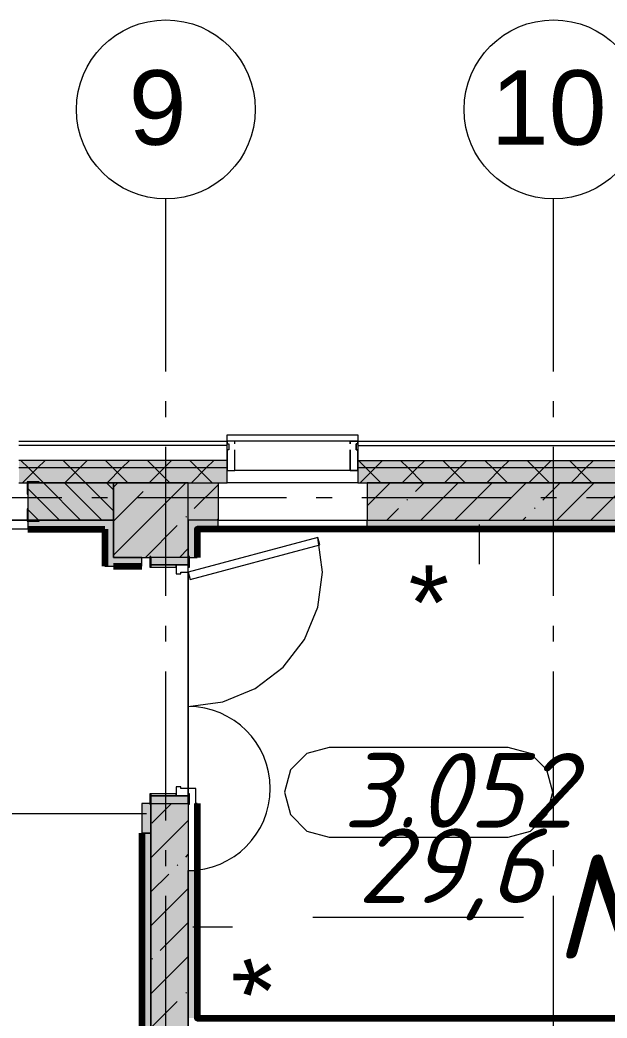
# Model space of a CAD drawing. Header units: millimetres. Extents: x -537608 to 253996, y -217170 to 186033.
# Drawn here: x -301054 to -297118, y 137481 to 144176 of the extents above; entities that cross this region are included whole.
import ezdxf

# ---------------------------------------------------------------- set-up
doc = ezdxf.new("R2010")
doc.units = ezdxf.units.MM
doc.layers.add('16) Лак 1.6м', color=160, linetype='Continuous', lineweight=90)
doc.layers.add('PDF _Геометрия', color=7, linetype='Continuous')
doc.layers.add('PDF _Текст', color=7, linetype='Continuous')
doc.layers.add('PDF _Сплошная заливка', color=7, linetype='Continuous', true_color=0xffffff)
doc.styles.add('PDF ArialMT', font='arial.ttf')
doc.styles.add('PDF GOST-Common', font='arial.ttf')
doc.styles.add('PDF ISOCPEUR Italic', font='isocpeui.ttf')

msp = doc.modelspace()

# ---------------------------------------------------------------- hatches: boundary and pattern name
at = {"layer": 'PDF _Сплошная заливка', "transparency": 33554559}
h = msp.add_hatch(color=256, dxfattribs=at)
h.paths.add_polyline_path([(-290876.1851, 141171.2584), (-290876.1851, 141221.257), (-298789.1763, 141221.257), (-298789.1763, 141171.2584), (-290976.1855, 141171.2584)], flags=0)
h.paths.add_polyline_path([(-303403.9461, 141171.2584), (-302761.1775, 141171.2584), (-302761.1775, 141221.257), (-307166.1806, 141221.257), (-307166.1806, 141171.2584), (-305073.682, 141171.2584)], flags=0)
h.paths.add_polyline_path([(-300899.3377, 141171.2584), (-299664.1797, 141171.2584), (-299664.1797, 141221.257), (-301061.1795, 141221.257), (-301061.1795, 141171.2584)], flags=0)
h.paths.add_polyline_path([(-310082.8987, 141171.2584), (-308866.1786, 141171.2584), (-308866.1786, 141221.257), (-317076.174, 141221.257), (-317076.174, 141171.2584), (-311752.6347, 141171.2584)], flags=0)
h = msp.add_hatch(color=256, dxfattribs=at)
h.paths.add_polyline_path([(-291715.7767, 141071.257), (-290976.1855, 141071.257), (-290976.1855, 141171.2584), (-298789.1763, 141171.2584), (-298789.1763, 141071.257), (-298394.7294, 141071.257)], flags=0)
h.paths.add_polyline_path([(-299664.1797, 141071.257), (-299664.1797, 141171.2584), (-301061.1795, 141171.2584), (-301061.1795, 141071.257), (-300064.4654, 141071.257)], flags=0)
h.paths.add_polyline_path([(-302986.5141, 141071.257), (-302761.1775, 141071.6429), (-302761.1775, 141171.2584), (-307166.1806, 141171.2584), (-307166.1806, 141071.257), (-303403.9461, 141071.257)], flags=0)
h.paths.add_polyline_path([(-308866.1786, 141071.257), (-308866.1786, 141171.2584), (-316976.1736, 141171.2584), (-316976.1736, 141071.257), (-309248.0263, 141071.257)], flags=0)
h = msp.add_hatch(color=256, dxfattribs=at)
h.paths.add_polyline_path([(-300899.3377, 140821.2576), (-300426.1788, 140821.2576), (-300426.1788, 141071.257), (-301001.181, 141071.257), (-301001.181, 140821.2576)], flags=0)
h.paths.add_polyline_path([(-304926.1789, 140821.2576), (-304926.1789, 141071.257), (-307106.1821, 141071.257), (-307106.1821, 140821.2576), (-305073.682, 140821.2576)], flags=0)
h.paths.add_polyline_path([(-304366.1785, 140821.2576), (-302821.1759, 140821.2576), (-302821.1759, 141071.257), (-304426.177, 141071.257), (-304426.177, 140821.2576)], flags=0)
for points in [[(-300176.1778, 140571.2577), (-299926.1769, 140571.2577), (-299926.1769, 141071.257), (-300426.1788, 141071.257), (-300426.1788, 140571.2577), (-300184.1782, 140571.2577), (-300184.1782, 140576.258), (-300176.1778, 140576.258)], [(-299926.1769, 137171.2589), (-299926.1769, 138921.2579), (-300176.1778, 138921.2579), (-300176.1778, 137171.2589), (-300064.4654, 137171.2589)]]:
    msp.add_hatch(color=256, dxfattribs=at).paths.add_polyline_path(points)
h = msp.add_hatch(color=256, dxfattribs=at)
h.paths.add_polyline_path([(-291226.1778, 140821.2576), (-290976.1855, 140821.2576), (-290976.1855, 141071.257), (-298726.1808, 141071.257), (-298726.1808, 140821.2576), (-291715.7767, 140821.2576)], flags=0)
h.paths.add_polyline_path([(-299926.1769, 140821.2576), (-299726.1761, 140821.2576), (-299726.1761, 141071.257), (-299926.1769, 141071.257)], flags=0)
at = {"layer": 'PDF _Сплошная заливка', "true_color": 0xff7d7d, "transparency": 33554559}
h = msp.add_hatch(color=11, dxfattribs=at)
h.paths.add_polyline_path([(-300486.1773, 140761.2581), (-300426.1788, 140761.2581), (-300426.1788, 140821.2576), (-301001.181, 140821.2576), (-301001.181, 140761.2581), (-300899.3377, 140761.2581)], flags=0)
h.paths.add_polyline_path([(-302986.5141, 140761.2581), (-302821.1759, 140761.2581), (-302821.1759, 140821.2576), (-304366.1785, 140821.2576), (-304366.1785, 140761.2581), (-303403.9461, 140761.2581)], flags=0)
at = {"layer": 'PDF _Сплошная заливка', "true_color": 0x56bc34, "transparency": 33554559}
h = msp.add_hatch(color=85, dxfattribs=at)
h.paths.add_polyline_path([(-291286.1849, 140761.2581), (-291226.1778, 140761.2581), (-291226.1778, 140821.2576), (-298726.1808, 140821.2576), (-298726.1808, 140761.2581), (-291715.7767, 140761.2581)], flags=0)
h.paths.add_polyline_path([(-299726.1761, 140761.2581), (-299726.1761, 140821.2576), (-299926.1769, 140821.2576), (-299926.1769, 140761.2581), (-299866.1784, 140761.2581)], flags=0)
h = msp.add_hatch(color=85, dxfattribs=at)
h.paths.add_polyline_path([(-299926.1769, 137481.2582), (-299866.1784, 137481.2582), (-299866.1784, 138921.2579), (-299876.1767, 138921.2579), (-299876.1767, 138471.2585), (-299926.1769, 138471.2585), (-299926.1769, 137885.8726)], flags=0)
h.paths.add_polyline_path([(-299866.1784, 140571.2577), (-299866.1784, 140761.2581), (-299926.1769, 140761.2581), (-299924.6009, 140576.258), (-299918.1765, 140576.258), (-299918.1765, 140571.2577)], flags=0)
at = {"layer": 'PDF _Сплошная заливка', "true_color": 0xfec501, "transparency": 33554559}
msp.add_hatch(color=40, dxfattribs=at).paths.add_polyline_path([(-300176.1778, 138721.2581), (-300176.1778, 138916.2576), (-300184.1782, 138916.2576), (-300184.1782, 138921.2579), (-300236.1764, 138921.2579), (-300236.1764, 138721.2581), (-300184.1782, 138721.2581)])
at = {"layer": 'PDF _Сплошная заливка', "true_color": 0xff7d7d, "transparency": 33554559}
msp.add_hatch(color=11, dxfattribs=at).paths.add_polyline_path([(-300236.1764, 134446.8575), (-300176.1778, 134446.8575), (-300176.1778, 138721.2581), (-300236.1764, 138721.2581), (-300236.1764, 135054.0767)])

# ---------------------------------------------------------------- linework, layer by layer
at = {"layer": '16) Лак 1.6м'}
for p, q in [((-301001.181, 140761.2581), (-300486.1773, 140761.2581)), ((-300486.1773, 140761.2581), (-300486.1773, 140511.2576)), ((-300426.1788, 140511.2576), (-300236.1764, 140511.2576)), ((-300236.1764, 138721.2581), (-300236.1764, 134446.8575))]:
    msp.add_line(p, q, dxfattribs=at)
for points in [[(-296626.1814, 140761.2581), (-299866.1784, 140761.2581), (-299866.1784, 140571.2577)], [(-299866.1784, 138921.2579), (-299866.1784, 137481.2582), (-291286.1849, 137481.2582), (-291286.1849, 139091.2583)]]:
    msp.add_lwpolyline(points, dxfattribs=at)
at = {"layer": 'PDF _Геометрия', "color": 253, "lineweight": 9, "true_color": 0xaaaaaa}
for p, q in [((-300076.1774, 141818.3841), (-300076.1774, 142976.2694)), ((-297476.176, 141818.3841), (-297476.176, 142976.2694)), ((-300076.1774, 141512.5505), (-300076.1774, 141618.3839)), ((-297476.176, 141512.5505), (-297476.176, 141618.3839)), ((-299664.1797, 141350.2577), (-299664.1797, 141393.257)), ((-299664.1797, 141393.257), (-298789.1763, 141393.257)), ((-298789.1763, 141393.257), (-298789.1763, 141350.2577)), ((-300076.1774, 140312.5503), (-300076.1774, 141312.5509)), ((-299664.1797, 141295.2578), (-299654.1813, 141295.2578)), ((-298799.1832, 141295.2578), (-298789.1763, 141295.2578)), ((-297476.176, 140312.5503), (-297476.176, 141312.5509)), ((-300773.1746, 140971.2566), (-301773.1699, 140971.2566)), ((-300467.3432, 140971.2566), (-300573.1738, 140971.2566)), ((-299267.3387, 140971.2566), (-300267.3425, 140971.2566)), ((-298961.5073, 140971.2566), (-299067.3379, 140971.2566)), ((-297761.5113, 140971.2566), (-298761.5065, 140971.2566)), ((-297455.6713, 140971.2566), (-297561.5105, 140971.2566)), ((-296255.6753, 140971.2566), (-297255.6706, 140971.2566)), ((-300076.1774, 140006.7178), (-300076.1774, 140112.5505)), ((-297476.176, 140006.7178), (-297476.176, 140112.5505)), ((-300076.1774, 138806.7181), (-300076.1774, 139806.7171)), ((-297476.176, 138806.7181), (-297476.176, 139806.7171)), ((-298981.2886, 139295.5763), (-299131.2892, 139255.3844)), ((-297781.2927, 139295.5763), (-298981.2886, 139295.5763)), ((-297631.2921, 139255.3844), (-297781.2927, 139295.5763)), ((-299131.2892, 139255.3844), (-299241.0984, 139145.5757)), ((-297521.4828, 139145.5757), (-297631.2921, 139255.3844)), ((-299241.0984, 139145.5757), (-299281.2897, 138995.5767)), ((-297481.2915, 138995.5767), (-297521.4828, 139145.5757)), ((-299281.2897, 138995.5767), (-299241.0984, 138845.5762)), ((-297521.4828, 138845.5762), (-297481.2915, 138995.5767)), ((-299241.0984, 138845.5762), (-299131.2892, 138735.7691)), ((-297631.2921, 138735.7691), (-297521.4828, 138845.5762)), ((-299131.2892, 138735.7691), (-298981.2886, 138695.5766)), ((-297781.2927, 138695.5766), (-297631.2921, 138735.7691)), ((-298981.2886, 138695.5766), (-297781.2927, 138695.5766)), ((-300076.1774, 138500.8838), (-300076.1774, 138606.7178)), ((-297476.176, 138500.8838), (-297476.176, 138606.7178)), ((-300076.1774, 137300.8845), (-300076.1774, 138300.8846)), ((-297476.176, 137300.8845), (-297476.176, 138300.8846)), ((-299090.3314, 138157.5418), (-297677.4169, 138157.5418))]:
    msp.add_line(p, q, dxfattribs=at)
at = {"layer": 'PDF _Геометрия', "lineweight": 9}
for p, q in [((-299664.1797, 141348.2576), (-301061.1795, 141348.2576)), ((-299614.1794, 141350.2577), (-299664.1797, 141350.2577)), ((-299664.1797, 141350.2577), (-299664.1797, 141333.2585)), ((-299664.1797, 141321.2574), (-299664.1797, 141348.2576)), ((-299664.1797, 141333.2585), (-299654.1813, 141333.2585)), ((-299654.1813, 141333.2585), (-299654.1813, 141293.2566)), ((-298839.1765, 141350.2577), (-299614.1794, 141350.2577)), ((-299614.1794, 141333.2585), (-299614.1794, 141350.2577)), ((-298789.1763, 141350.2577), (-298839.1765, 141350.2577)), ((-298839.1765, 141350.2577), (-298839.1765, 141333.2585)), ((-298839.1765, 141333.2585), (-298839.1765, 141350.2577)), ((-298839.1765, 141350.2577), (-298789.1763, 141350.2577)), ((-298799.1832, 141293.2566), (-298799.1832, 141333.2585)), ((-298799.1832, 141333.2585), (-298789.1763, 141333.2585)), ((-298789.1763, 141333.2585), (-298799.1832, 141333.2585)), ((-298799.1832, 141333.2585), (-298799.1832, 141293.2566)), ((-298789.1763, 141333.2585), (-298789.1763, 141350.2577)), ((-298789.1763, 141350.2577), (-298789.1763, 141333.2585)), ((-290976.1855, 141348.2576), (-298789.1763, 141348.2576)), ((-298789.1763, 141348.2576), (-298789.1763, 141321.2574)), ((-299664.1797, 141321.2574), (-301061.1795, 141321.2574)), ((-299664.1797, 141221.257), (-299664.1797, 141321.2574)), ((-299654.1813, 141293.2566), (-299664.1797, 141293.2566)), ((-299664.1797, 141293.2566), (-299664.1797, 141153.2571)), ((-299614.1794, 141153.2571), (-299614.1794, 141293.2566)), ((-298839.1765, 141153.2571), (-298839.1765, 141293.2566)), ((-298839.1765, 141293.2566), (-298839.1765, 141153.2571)), ((-298799.1832, 141293.2566), (-298789.1763, 141293.2566)), ((-298789.1763, 141293.2566), (-298799.1832, 141293.2566)), ((-298789.1763, 141321.2574), (-290976.1855, 141321.2574)), ((-298789.1763, 141321.2574), (-298789.1763, 141221.257)), ((-298789.1763, 141293.2566), (-298789.1763, 141153.2571)), ((-298789.1763, 141153.2571), (-298789.1763, 141293.2566)), ((-299664.1797, 141221.257), (-301061.1795, 141221.257)), ((-300997.5124, 141171.2584), (-301047.5126, 141221.257)), ((-300936.2652, 141171.2584), (-300886.265, 141221.257)), ((-300714.6659, 141171.2584), (-300764.6662, 141221.257)), ((-300653.4187, 141171.2584), (-300603.4185, 141221.257)), ((-300431.8281, 141171.2584), (-300481.8283, 141221.257)), ((-300370.5809, 141171.2584), (-300320.5807, 141221.257)), ((-300148.9817, 141171.2584), (-300198.9819, 141221.257)), ((-300087.7345, 141171.2584), (-300037.7343, 141221.257)), ((-299866.1353, 141171.2584), (-299916.1355, 141221.257)), ((-299804.8967, 141171.2584), (-299754.8965, 141221.257)), ((-299664.1797, 141171.2584), (-299664.1797, 141221.257)), ((-298789.1763, 141221.257), (-290976.1855, 141221.257)), ((-298789.1763, 141221.257), (-298789.1763, 141171.2584)), ((-298734.7668, 141171.2584), (-298784.7671, 141221.257)), ((-298673.5196, 141171.2584), (-298623.5194, 141221.257)), ((-298451.929, 141171.2584), (-298501.9292, 141221.257)), ((-298390.6818, 141171.2584), (-298340.6816, 141221.257)), ((-298169.0826, 141171.2584), (-298219.0828, 141221.257)), ((-298107.8354, 141171.2584), (-298057.8352, 141221.257)), ((-297886.2448, 141171.2584), (-297936.245, 141221.257)), ((-297824.9976, 141171.2584), (-297774.9974, 141221.257)), ((-297603.3984, 141171.2584), (-297653.3985, 141221.257)), ((-297542.1512, 141171.2584), (-297492.151, 141221.257)), ((-297320.552, 141171.2584), (-297370.5522, 141221.257)), ((-297259.3048, 141171.2584), (-297209.3045, 141221.257)), ((-299664.1797, 141171.2584), (-301061.1795, 141171.2584)), ((-301036.2655, 141071.257), (-300936.2652, 141171.2584)), ((-300897.512, 141071.257), (-300997.5124, 141171.2584)), ((-300753.4191, 141071.257), (-300653.4187, 141171.2584)), ((-300614.6656, 141071.257), (-300714.6659, 141171.2584)), ((-300470.5813, 141071.257), (-300370.5809, 141171.2584)), ((-300331.8278, 141071.257), (-300431.8281, 141171.2584)), ((-300187.7349, 141071.257), (-300087.7345, 141171.2584)), ((-300048.9813, 141071.257), (-300148.9817, 141171.2584)), ((-299904.8885, 141071.257), (-299804.8967, 141171.2584)), ((-299766.1435, 141071.257), (-299866.1353, 141171.2584)), ((-299664.1797, 141071.257), (-299664.1797, 141171.2584)), ((-299664.1797, 141153.2571), (-299614.1794, 141153.2571)), ((-298839.1765, 141153.2571), (-299614.1794, 141153.2571)), ((-298789.1763, 141153.2571), (-298839.1765, 141153.2571)), ((-298839.1765, 141153.2571), (-298789.1763, 141153.2571)), ((-290976.1855, 141171.2584), (-298789.1763, 141171.2584)), ((-298789.1763, 141171.2584), (-298789.1763, 141071.257)), ((-298773.52, 141071.257), (-298673.5196, 141171.2584)), ((-298634.7665, 141071.257), (-298734.7668, 141171.2584)), ((-298490.6822, 141071.257), (-298390.6818, 141171.2584)), ((-298351.9287, 141071.257), (-298451.929, 141171.2584)), ((-298207.8358, 141071.257), (-298107.8354, 141171.2584)), ((-298069.0822, 141071.257), (-298169.0826, 141171.2584)), ((-297924.998, 141071.257), (-297824.9976, 141171.2584)), ((-297786.2444, 141071.257), (-297886.2448, 141171.2584)), ((-297642.1515, 141071.257), (-297542.1512, 141171.2584)), ((-297503.398, 141071.257), (-297603.3984, 141171.2584)), ((-297359.3051, 141071.257), (-297259.3048, 141171.2584)), ((-297220.5516, 141071.257), (-297320.552, 141171.2584)), ((-301061.1795, 141071.257), (-299664.1797, 141071.257)), ((-300426.1788, 141071.257), (-301001.181, 141071.257)), ((-301001.181, 141071.257), (-301001.181, 140821.2576)), ((-300647.511, 140821.2576), (-300897.512, 141071.257)), ((-300506.0878, 140821.2576), (-300756.0888, 141071.257)), ((-300426.1788, 140882.7697), (-300614.6656, 141071.257)), ((-300426.1788, 141024.1902), (-300473.2423, 141071.257)), ((-300426.1788, 141042.5968), (-300397.5187, 141071.257)), ((-300426.1788, 140586.4005), (-299941.325, 141071.257)), ((-300426.1788, 140821.2576), (-300426.1788, 141071.257)), ((-299926.1769, 141071.257), (-300426.1788, 141071.257)), ((-300426.1788, 141071.257), (-300426.1788, 140821.2576)), ((-300170.8471, 141069.8279), (-300169.4176, 141071.257)), ((-299926.1769, 140821.2576), (-299926.1769, 141071.257)), ((-299926.1769, 141071.257), (-299726.1761, 141071.257)), ((-299926.1769, 140576.258), (-299926.1769, 141071.257)), ((-299726.1761, 141071.257), (-299726.1761, 140821.2576)), ((-298789.1763, 141071.257), (-290976.1855, 141071.257)), ((-298726.1808, 140917.809), (-298572.7355, 141071.257)), ((-290976.1855, 141071.257), (-298726.1808, 141071.257)), ((-298726.1808, 141071.257), (-298726.1808, 140821.2576)), ((-298403.0914, 141012.8037), (-298344.6344, 141071.257)), ((-298366.5343, 140821.2576), (-298116.5333, 141071.257)), ((-298138.4331, 140821.2576), (-297889.8618, 141069.8279)), ((-297910.3406, 140821.2576), (-297660.3397, 141071.257)), ((-297547.7144, 140955.7785), (-297432.2386, 141071.257)), ((-297454.1384, 140821.2576), (-297204.1374, 141071.257)), ((-300788.9342, 140821.2576), (-301001.181, 141033.5055)), ((-300426.1788, 140814.4984), (-300227.8745, 141012.8037)), ((-299885.7271, 140898.7537), (-299726.1761, 141058.3027)), ((-297226.0459, 140821.2576), (-297034.4933, 141012.8037)), ((-298460.1103, 140955.7785), (-298455.3737, 140960.5203)), ((-300930.3488, 140821.2576), (-301001.181, 140892.0844)), ((-298594.6354, 140821.2576), (-298517.1377, 140898.7537)), ((-297604.7418, 140898.7537), (-297600.0053, 140903.4946)), ((-301007.1835, 140821.2576), (-302815.1821, 140821.2576)), ((-302815.1821, 140821.2576), (-301007.1835, 140821.2576)), ((-301001.181, 140821.2576), (-300426.1788, 140821.2576)), ((-300426.1788, 140821.2576), (-301001.181, 140821.2576)), ((-301001.181, 140821.2576), (-301001.181, 140761.2581)), ((-300426.1788, 140821.2576), (-300426.1788, 140571.2577)), ((-300426.1788, 140761.2581), (-300426.1788, 140821.2576)), ((-299942.7546, 140841.7295), (-299938.0095, 140846.4708)), ((-299726.1761, 140821.2576), (-299926.1769, 140821.2576)), ((-299726.1761, 140821.2576), (-299926.1769, 140821.2576)), ((-299926.1769, 140821.2576), (-299926.1769, 140761.2581)), ((-299735.1238, 140821.2576), (-299726.1761, 140830.2032)), ((-299726.1761, 140761.2581), (-299726.1761, 140821.2576)), ((-298726.1808, 140761.2581), (-298726.1808, 140821.2576)), ((-298726.1808, 140821.2576), (-291226.1778, 140821.2576)), ((-298726.1808, 140821.2576), (-291226.1778, 140821.2576)), ((-297682.2396, 140821.2576), (-297661.7693, 140841.7295)), ((-301001.181, 140761.2581), (-302821.1759, 140761.2581)), ((-300426.1788, 140571.2577), (-300426.1788, 140761.2581)), ((-300213.2258, 140571.2577), (-299999.7735, 140784.7048)), ((-299926.1769, 140761.2581), (-299926.1769, 140576.258)), ((-299866.1784, 140571.2577), (-299866.1784, 140761.2581)), ((-299866.1784, 140761.2581), (-299726.1761, 140761.2581)), ((-298726.1808, 140761.2581), (-299726.1761, 140761.2581)), ((-291286.1849, 140761.2581), (-298726.1808, 140761.2581)), ((-297974.5331, 140791.2573), (-297974.5331, 140525.1081)), ((-299056.8487, 140704.1951), (-299926.1769, 140471.2574)), ((-299043.9051, 140655.899), (-299056.8487, 140704.1951)), ((-299026.182, 140471.2574), (-299056.8487, 140704.1951)), ((-299985.1247, 140571.2577), (-299926.1769, 140630.2029)), ((-299913.2419, 140422.9612), (-299043.9051, 140655.899)), ((-300426.1788, 140571.2577), (-300184.1782, 140571.2577)), ((-300236.1764, 140571.2577), (-300426.1788, 140571.2577)), ((-300236.1764, 140511.2576), (-300236.1764, 140571.2577)), ((-300176.1778, 140576.258), (-300184.1782, 140576.258)), ((-300184.1782, 140576.258), (-300184.1782, 140506.2579)), ((-300176.1778, 140506.2579), (-300176.1778, 140576.258)), ((-299926.1769, 140571.2577), (-300176.1778, 140571.2577)), ((-300176.1778, 140571.2577), (-300176.1778, 140521.2576)), ((-299918.1765, 140576.258), (-299926.1769, 140576.258)), ((-299926.1769, 140576.258), (-299926.1769, 140506.2579)), ((-299926.1769, 140521.2576), (-299926.1769, 140571.2577)), ((-299918.1765, 140506.2579), (-299918.1765, 140576.258)), ((-299918.1765, 140571.2577), (-299866.1784, 140571.2577)), ((-300486.1773, 140511.2576), (-300426.1788, 140511.2576)), ((-300184.1782, 140506.2579), (-300176.1778, 140506.2579)), ((-300176.1778, 140521.2576), (-299926.1769, 140521.2576)), ((-300006.1806, 140521.2576), (-300176.1778, 140521.2576)), ((-300176.1778, 140521.2576), (-300176.1778, 140506.2579)), ((-300176.1778, 140506.2579), (-300006.1806, 140506.2579)), ((-299926.1769, 140521.2576), (-300006.1806, 140521.2576)), ((-300006.1806, 140521.2576), (-300006.1806, 140461.258)), ((-300006.1806, 140506.2579), (-300006.1806, 140521.2576)), ((-299976.1771, 140461.258), (-299976.1771, 140471.2574)), ((-299976.1771, 140471.2574), (-299926.1769, 140471.2574)), ((-299926.1769, 140521.2576), (-299927.1758, 140521.2576)), ((-299927.1758, 140521.2576), (-299927.1758, 140506.2579)), ((-299927.1758, 140506.2579), (-299926.1769, 140506.2579)), ((-299926.1769, 140471.2574), (-299926.1769, 140521.2576)), ((-299926.1769, 140506.2579), (-299926.1769, 140521.2576)), ((-299926.1769, 140506.2579), (-299918.1765, 140506.2579)), ((-299926.1769, 140471.2574), (-299913.2419, 140422.9612)), ((-299056.8487, 140238.3207), (-299026.182, 140471.2574)), ((-300006.1806, 140461.258), (-299976.1771, 140461.258)), ((-299146.756, 140021.2578), (-299056.8487, 140238.3207)), ((-299289.781, 139834.8616), (-299146.756, 140021.2578)), ((-299476.1838, 139691.8355), (-299289.781, 139834.8616)), ((-299693.2445, 139601.9249), (-299476.1838, 139691.8355)), ((-299926.1769, 139571.2582), (-299693.2445, 139601.9249)), ((-299976.1771, 139031.2576), (-300006.1806, 139031.2576)), ((-300006.1806, 139031.2576), (-300006.1806, 138971.258)), ((-299976.1771, 139021.2582), (-299976.1771, 139031.2576)), ((-299926.1769, 139021.2582), (-299976.1771, 139021.2582)), ((-299876.1767, 139021.2582), (-299926.1769, 139021.2582)), ((-299926.1769, 139021.2582), (-299926.1769, 138471.2585)), ((-299926.1769, 138971.258), (-299926.1769, 139021.2582)), ((-299876.1767, 138471.2585), (-299876.1767, 139021.2582)), ((-300184.1782, 138986.2577), (-300184.1782, 138916.2576)), ((-300176.1778, 138986.2577), (-300184.1782, 138986.2577)), ((-300176.1778, 138986.2577), (-300176.1778, 138971.258)), ((-300006.1806, 138986.2577), (-300176.1778, 138986.2577)), ((-300176.1778, 138916.2576), (-300176.1778, 138986.2577)), ((-300176.1778, 138971.258), (-300176.1778, 138921.2579)), ((-299926.1769, 138971.258), (-300176.1778, 138971.258)), ((-300176.1778, 138971.258), (-300006.1806, 138971.258)), ((-300006.1806, 138971.258), (-300006.1806, 138986.2577)), ((-300006.1806, 138971.258), (-299926.1769, 138971.258)), ((-299927.1758, 138986.2577), (-299927.1758, 138971.258)), ((-299926.1769, 138986.2577), (-299927.1758, 138986.2577)), ((-299927.1758, 138971.258), (-299926.1769, 138971.258)), ((-299926.1769, 138971.258), (-299926.1769, 138986.2577)), ((-299926.1769, 138986.2577), (-299926.1769, 138916.2576)), ((-299918.1765, 138986.2577), (-299926.1769, 138986.2577)), ((-299926.1769, 138921.2579), (-299926.1769, 138971.258)), ((-299918.1765, 138916.2576), (-299918.1765, 138986.2577)), ((-300184.1782, 138921.2579), (-300236.1764, 138921.2579)), ((-300236.1764, 138921.2579), (-300236.1764, 138721.2581)), ((-300184.1782, 138916.2576), (-300176.1778, 138916.2576)), ((-300176.1778, 138921.2579), (-299926.1769, 138921.2579)), ((-300176.1778, 138721.2581), (-300176.1778, 138916.2576)), ((-300176.1778, 138916.2576), (-300176.1778, 138721.2581)), ((-300170.8471, 138788.8437), (-300038.4318, 138921.2579)), ((-299926.1769, 138916.2576), (-299918.1765, 138916.2576)), ((-299866.1784, 138921.2579), (-299876.1767, 138921.2579)), ((-299866.1784, 137481.2582), (-299866.1784, 138921.2579)), ((-300206.1814, 138851.332), (-301206.1767, 138851.332)), ((-300176.1778, 138555.4161), (-299926.1769, 138805.416)), ((-300236.1764, 138721.2581), (-300176.1778, 138721.2581)), ((-300176.1778, 138721.2581), (-300236.1764, 138721.2581)), ((-300176.1778, 138721.2581), (-300176.1778, 137171.2589)), ((-300176.1778, 137171.2589), (-300176.1778, 138721.2581)), ((-299942.7546, 138560.7447), (-299926.1769, 138577.3171)), ((-299999.7735, 138503.7205), (-299995.0369, 138508.4613)), ((-299926.1769, 137481.2582), (-299926.1769, 138471.2585)), ((-299926.1769, 138471.2585), (-299926.1769, 137481.2582)), ((-299926.1769, 138471.2585), (-299876.1767, 138471.2585)), ((-300176.1778, 138327.3174), (-300056.8008, 138446.6952)), ((-300176.1778, 138099.2182), (-299926.1769, 138349.2192)), ((-300113.8283, 137933.4742), (-299926.1769, 138121.1205)), ((-299896.1819, 138093.8304), (-299630.0338, 138093.8304)), ((-300176.1778, 137643.0211), (-299926.1769, 137893.0213)), ((-300170.8471, 137876.4489), (-300166.1106, 137881.1911)), ((-299942.7546, 137648.351), (-299938.0095, 137653.0918)), ((-300176.1778, 137414.9232), (-299999.7735, 137591.3257)), ((-299926.1769, 137481.2582), (-299926.1769, 137421.2585)), ((-299926.1769, 137421.2585), (-299926.1769, 137481.2582)), ((-291226.1778, 137481.2582), (-299866.1784, 137481.2582))]:
    msp.add_line(p, q, dxfattribs=at)
at = {"layer": 'PDF _Геометрия', "color": 253, "lineweight": 20, "true_color": 0xaaaaaa}
for p, q in [((-300926.1807, 141077.2578), (-301007.1835, 141077.2578)), ((-301007.1835, 141077.2578), (-301007.1835, 140996.2567)), ((-301001.181, 140996.2567), (-301001.181, 141071.257)), ((-301001.181, 141071.257), (-300926.1807, 141071.257)), ((-300926.1807, 141071.257), (-300926.1807, 141077.2578)), ((-301007.1835, 140996.2567), (-301001.181, 140996.2567)), ((-301001.181, 140896.2579), (-301007.1835, 140896.2579)), ((-301007.1835, 140896.2579), (-301007.1835, 140815.2574)), ((-301001.181, 140821.2576), (-301001.181, 140896.2579)), ((-301007.1835, 140815.2574), (-300926.1807, 140815.2574)), ((-300926.1807, 140821.2576), (-301001.181, 140821.2576)), ((-300926.1807, 140815.2574), (-300926.1807, 140821.2576))]:
    msp.add_line(p, q, dxfattribs=at)
at = {"layer": 'PDF _Геометрия', "color": 9, "lineweight": 9, "true_color": 0xc0c0c0}
for p, q in [((-298789.1763, 141071.257), (-299664.1797, 141071.257)), ((-299726.1761, 140821.2576), (-298726.1808, 140821.2576)), ((-299926.1769, 139021.2582), (-299926.1769, 140471.2574)), ((-299926.1769, 140471.2574), (-299926.1769, 139021.2582))]:
    msp.add_line(p, q, dxfattribs=at)
at = {"layer": 'PDF _Геометрия', "lineweight": 20}
for centre in [(-300076.1831, 143576.2699), (-297476.1817, 143576.2699)]:
    msp.add_circle(centre, 599.9993, dxfattribs=at)
at = {"layer": 'PDF _Геометрия', "lineweight": 9}
msp.add_arc((-299926.181, 139021.2584), 549.9998, 270.00042521, 89.99957479, dxfattribs=at)
at = {"layer": 'PDF _Сплошная заливка', "color": 11, "lineweight": 35, "true_color": 0xff7d7d, "transparency": 33554559}
for points in [[(-300426.1788, 140511.2576), (-300426.1788, 140761.2581), (-300486.1773, 140511.2576), (-300486.1773, 140761.2581)], [(-300236.1764, 140511.2576), (-300236.1764, 140571.2577), (-300426.1788, 140511.2576), (-300426.1788, 140571.2577)]]:
    msp.add_solid(points, dxfattribs=at)
at = {"layer": 'PDF _Сплошная заливка', "color": 7, "lineweight": 35, "true_color": 0xf4f4f4, "transparency": 33554559}
for points in [[(-299926.1769, 140521.2576), (-299926.1769, 140571.2577), (-300176.1778, 140521.2576), (-300176.1778, 140571.2577)], [(-299926.1769, 138921.2579), (-299926.1769, 138971.258), (-300176.1778, 138921.2579), (-300176.1778, 138971.258)]]:
    msp.add_solid(points, dxfattribs=at)

# ---------------------------------------------------------------- texts
at = {"layer": 'PDF _Текст', "attachment_point": 4}
for s, insert, char_height, style in [('9', (-300325.8339, 143585.3458), 500, 'PDF ArialMT'), ('10', (-297897.733, 143585.3458), 500, 'PDF ArialMT'), (' *', (-298642.5343, 140268.1434), 500, 'PDF GOST-Common'), ('3.052', (-298888.6255, 139008.8669), 500, 'PDF ISOCPEUR Italic'), ('29,6', (-298789.6241, 138444.9169), 500, 'PDF ISOCPEUR Italic'), ('№7', (-297476.165, 138226.1961), 700, 'PDF ISOCPEUR Italic')]:
    msp.add_mtext(s, dxfattribs=dict(at, insert=insert, char_height=char_height, style=style))
at = {"layer": 'PDF _Текст', "insert": (-299373.0616, 137425.8303), "char_height": 500, "attachment_point": 4, "rotation": 90, "style": 'PDF GOST-Common'}
msp.add_mtext(' *', dxfattribs=at)

doc.saveas('drawing.dxf')
